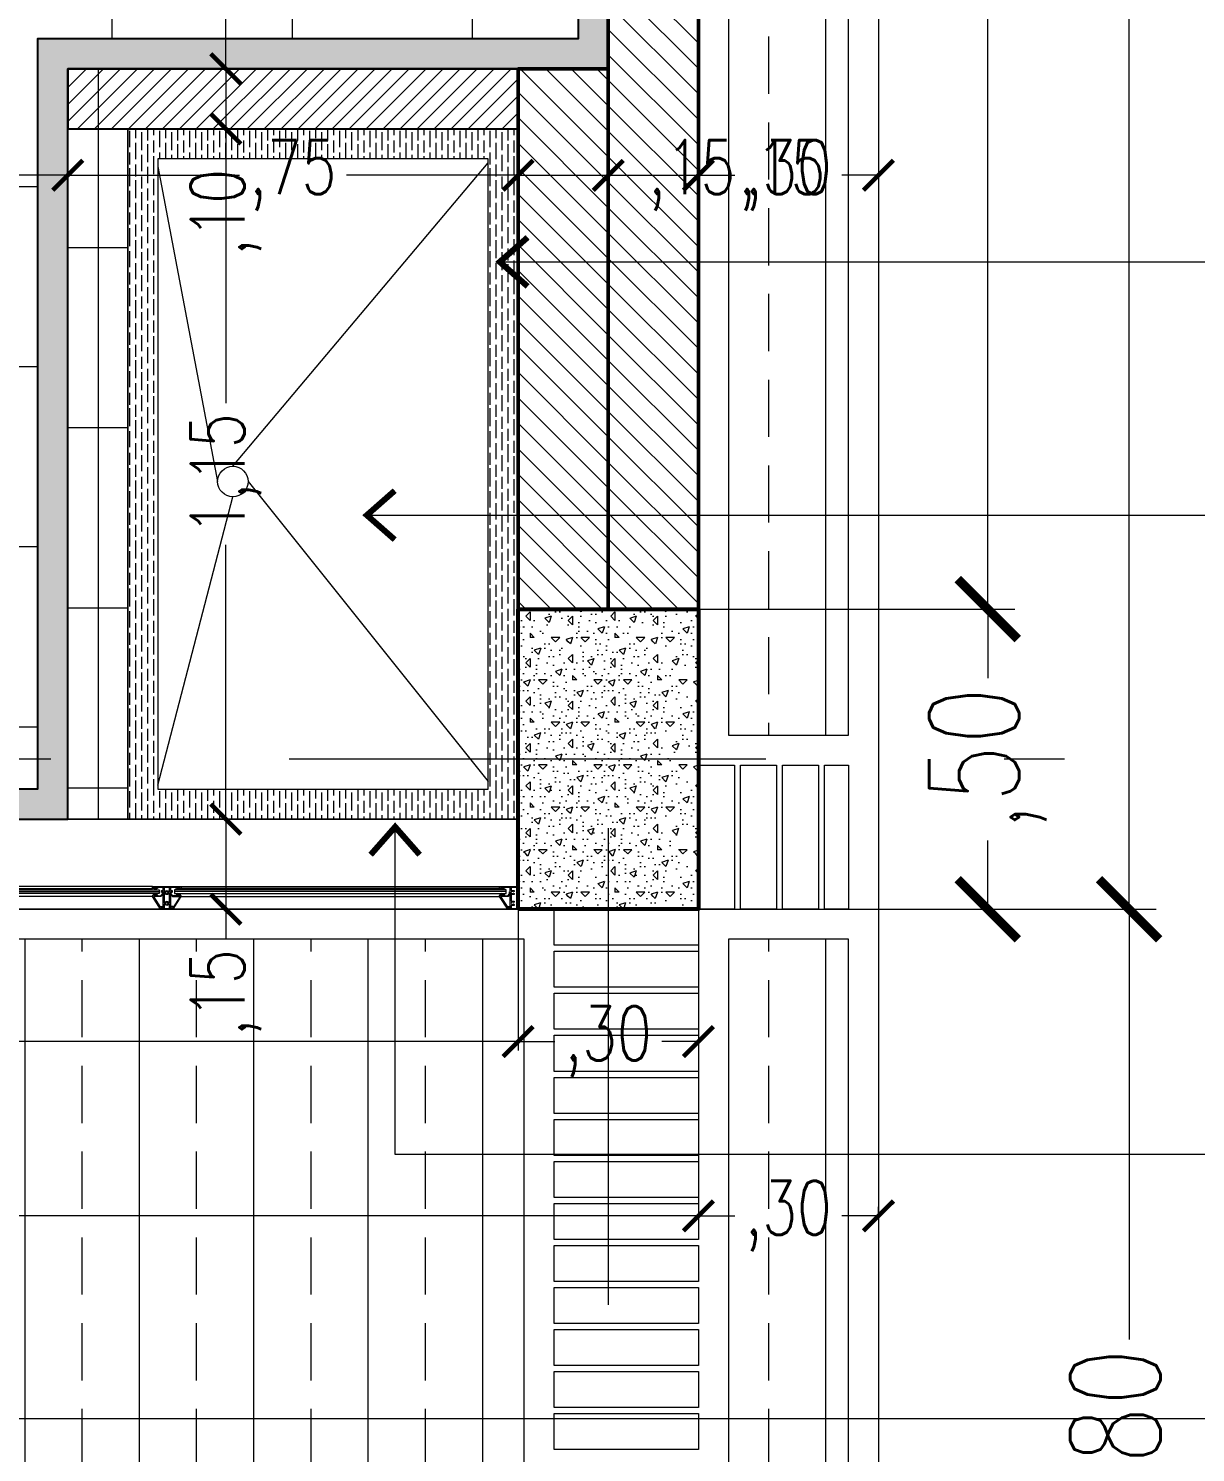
# Model space of a CAD drawing. Header units: millimetres. Extents: x 216 to 447, y 57 to 97.
# Drawn here: x 237.608 to 239.551, y 84.792 to 87.164 of the extents above; entities that cross this region are included whole.
import ezdxf

# ---------------------------------------------------------------- set-up
doc = ezdxf.new("R2010")
doc.units = ezdxf.units.MM
doc.header["$LTSCALE"] = 0.5
doc.header["$PDMODE"] = 35
doc.linetypes.add('DASHDOT2', pattern=[12.7, 6.35, -3.175, 0, -3.175])
for name, color, linetype, lineweight in [('A-COLS-ACHU', 47, 'Continuous', 0), ('A-COTAS', 7, 'Continuous', 9), ('A-ECON-COLS', 2, 'Continuous', 53), ('A-EJES', 7, 'DASHDOT2', 9), ('A-MURO', 5, 'Continuous', 50), ('A-MURO-ACHU', 250, 'Continuous', 0), ('A-MURO-ANTE', 150, 'Continuous', 25), ('A-PISO', 7, 'Continuous', 15), ('A-PISO -ACHU', 55, 'Continuous', 0), ('A-PISO -GRAN', 43, 'Continuous', 13), ('A-PLAN-ACHU1', 105, 'Continuous', 9), ('A-PLAN-ACHU2', 146, 'Continuous', 0), ('A-PLAN-ACHU3', 250, 'Continuous', 0), ('A-TEXT-FLEC', 4, 'Continuous', 9), ('A-VENT', 1, 'Continuous', 15)]:
    doc.layers.add(name, color=color, linetype=linetype, lineweight=lineweight)
doc.layers.add('BORRADOR', color=3, linetype='Continuous', plot=False)
doc.styles.add('Cotas', font='romans.shx', dxfattribs={"width": 0.75})
doc.dimstyles.new("1-25'", dxfattribs={"dimtxt": 0.075, "dimasz": 0.05, "dimexe": 0.015, "dimexo": 0, "dimgap": 0.02, "dimtad": 0, "dimzin": 4, "dimtxsty": 'Cotas', "dimblk": 'ARCHTICK', "dimcen": 0.09, "dimclrd": 142, "dimclre": 2, "dimclrt": 2, "dimadec": 0, "dimazin": 0, "dimtfac": 1, "dimtmove": 0, "dimatfit": 3, "dimfxl": 0.1, "dimlwd": 13, "dimlwe": 9, "dimarcsym": 2})
doc.dimstyles.new("1-50'---", dxfattribs={"dimtxt": 0.15, "dimasz": 0.1, "dimexe": 0.045, "dimexo": 0, "dimgap": 0.02, "dimtad": 0, "dimzin": 4, "dimtxsty": 'Cotas', "dimblk": 'ARCHTICK', "dimcen": 0.09, "dimclrd": 40, "dimclre": 74, "dimclrt": 256, "dimadec": 0, "dimazin": 0, "dimtfac": 1, "dimtmove": 0, "dimatfit": 3, "dimfxl": 30, "dimfxlon": 1, "dimlwd": 13, "dimlwe": 9, "dimarcsym": 2})
pattern_1 = [(135, (-2414.348867, -998.31859), (-0.02121320344, -0.02121320344), [])]
pattern_2 = [(90, (-2414.34887, -998.31859), (-0.1905, 4e-17), []), (90, (-2414.25362, -998.22334), (-0.1905, 4e-17), [0.09525, -0.047625])]

# ---------------------------------------------------------------- blocks, each defined once
blk = doc.blocks.new('ALN-177', base_point=(0.5588, 0.5404))
at = {"layer": 'A-PLAN-ACHU1'}
for p, q in [((0.5343, 0.5506), (0.5324, 0.5529)), ((0.5344, 0.5519), (0.5324, 0.5529)), ((0.5343, 0.5506), (0.5324, 0.5484)), ((0.5343, 0.5494), (0.5324, 0.5484)), ((0.5361, 0.5485), (0.5343, 0.5494)), ((0.5361, 0.5528), (0.5344, 0.5519)), ((0.5361, 0.5485), (0.5361, 0.5528))]:
    blk.add_line(p, q, dxfattribs=at)
at = {"layer": 'A-VENT'}
blk.add_lwpolyline([(0.5558, 0.5404), (0.5588, 0.5404), (0.5588, 0.5419), (0.5377, 0.5555), (0.5362, 0.5555), (0.5343, 0.554), (0.5343, 0.5521), (0.5362, 0.5536), (0.5362, 0.5478), (0.5343, 0.5493), (0.5343, 0.5481), (0.5362, 0.5466), (0.5362, 0.5418), (0.5332, 0.5388), (0.5295, 0.5388), (0.5295, 0.5386), (0.5305, 0.5376), (0.5342, 0.5376), (0.5377, 0.5412), (0.5377, 0.5537), (0.5561, 0.5419), (0.5541, 0.5419), (0.5541, 0.5389, 1), (0.5566, 0.5389)], format="xyb", close=True, dxfattribs=at)
blk = doc.blocks.new('ALN-292')
at = {"layer": 'A-VENT'}
blk.add_lwpolyline([(0, 0.024), (0, 0), (0.0035, 0), (0.0035, 0.0025), (0.0015, 0.0015), (0.0015, 0.0079), (0.0035, 0.0069), (0.0035, 0.008), (0.0015, 0.009), (0.0015, 0.0179), (0.007, 0.0179), (0.007, 0.015), (0.01, 0.015), (0.0092, 0.0165), (0.0085, 0.0165), (0.0085, 0.0179), (0.0365, 0.0179), (0.0365, 0.0165), (0.0358, 0.0165), (0.035, 0.015), (0.038, 0.015), (0.038, 0.024), (0.038, 0.033), (0.035, 0.033), (0.0358, 0.0315), (0.0365, 0.0315), (0.0365, 0.0301), (0.0085, 0.0301), (0.0085, 0.0315), (0.0092, 0.0315), (0.01, 0.033), (0.007, 0.033), (0.007, 0.0301), (0.0015, 0.0301), (0.0015, 0.039), (0.0035, 0.04), (0.0035, 0.0411), (0.0015, 0.0401), (0.0015, 0.0465), (0.0035, 0.0455), (0.0035, 0.048), (0, 0.048)], close=True, dxfattribs=at)
for points in [[(0.0092, 0.0274, 0.352285), (0.0065, 0.024, 0.352285), (0.0092, 0.0206), (0.0092, 0.0194), (0.0015, 0.0194), (0.0015, 0.024), (0.0015, 0.0286), (0.0092, 0.0286)], [(0.008, 0.024, 1), (0.012, 0.024, 1)], [(0.0272, 0.0274, 0.352285), (0.0245, 0.024, 0.352285), (0.0272, 0.0206), (0.0272, 0.0194), (0.0107, 0.0194), (0.0107, 0.0206, 0.352285), (0.0135, 0.024, 0.352285), (0.0107, 0.0274), (0.0107, 0.0286), (0.0272, 0.0286)], [(0.026, 0.024, 1), (0.03, 0.024, 1)], [(0.0288, 0.0206, 0.352285), (0.0315, 0.024, 0.352285), (0.0288, 0.0274), (0.0288, 0.0286), (0.0365, 0.0286), (0.0365, 0.024), (0.0365, 0.0194), (0.0288, 0.0194)]]:
    blk.add_lwpolyline(points, format="xyb", close=True, dxfattribs=at)
blk = doc.blocks.new('V-5_PL_BLQ4')
at = {"layer": 'A-PLAN-ACHU1'}
for points in [[(1.1627, 0.1175), (1.7023, 0.1175), (1.7023, 0.1235), (1.1627, 0.1235)], [(2.2803, 0.1175), (1.7277, 0.1175), (1.7277, 0.1235), (2.2803, 0.1235)]]:
    blk.add_lwpolyline(points, close=True, dxfattribs=at)
for points in [[(1.698, 0.1141), (1.6937, 0.1141), (1.6946, 0.1159), (1.6937, 0.1178), (1.6959, 0.1159), (1.6981, 0.1178), (1.6971, 0.1158), (1.698, 0.1141)], [(1.7321, 0.1141), (1.7364, 0.1141), (1.7354, 0.1159), (1.7364, 0.1178), (1.7342, 0.1159), (1.732, 0.1178), (1.733, 0.1158), (1.7321, 0.1141)], [(1.7322, 0.1141), (1.7365, 0.1141), (1.7355, 0.1159), (1.7365, 0.1178), (1.7343, 0.1159), (1.7321, 0.1178), (1.7331, 0.1158), (1.7322, 0.1141)], [(2.2718, 0.1141), (2.2761, 0.1141), (2.2751, 0.1159), (2.2761, 0.1178), (2.2739, 0.1159), (2.2717, 0.1178), (2.2727, 0.1158), (2.2718, 0.1141)]]:
    blk.add_lwpolyline(points, dxfattribs=at)
at = {"layer": 'A-PLAN-ACHU2'}
for points in [[(1.1627, 0.1205), (1.7023, 0.1205)], [(1.691, 0.1289), (1.174, 0.1289)], [(2.2803, 0.1205), (1.7277, 0.1205)], [(1.739, 0.1289), (2.269, 0.1289)], [(1.691, 0.112), (1.1634, 0.112)], [(1.174, 0.1155), (1.691, 0.1155)], [(2.269, 0.1155), (1.739, 0.1155)], [(1.739, 0.112), (2.2796, 0.112)]]:
    blk.add_lwpolyline(points, dxfattribs=at)
at = {"layer": 'A-VENT'}
blk.add_lwpolyline([(2.3, 0.15), (2.3, 0), (0, 0), (0, 0.15)], close=True, dxfattribs=at)
blk.add_lwpolyline([(2.2921, 0.121, -3.732051), (2.2921, 0.123), (2.2934, 0.1238), (2.2934, 0.1255), (2.2884, 0.1255), (2.2884, 0.1365), (2.2934, 0.1365), (2.2934, 0.1382), (2.2921, 0.139, -3.732051), (2.2921, 0.141), (2.2934, 0.1418), (2.2934, 0.1435), (2.2884, 0.1435), (2.2884, 0.1485), (2.2984, 0.1485), (2.2984, 0.1464), (2.3, 0.148), (2.3, 0.15), (2.284, 0.15), (2.284, 0.147), (2.2855, 0.1478), (2.2855, 0.1485), (2.2869, 0.1485), (2.2869, 0.1135), (2.278, 0.1135), (2.277, 0.1155), (2.2759, 0.1155), (2.2769, 0.1135), (2.2705, 0.1135), (2.2715, 0.1155), (2.269, 0.1155), (2.269, 0.112), (2.3, 0.112), (2.3, 0.114), (2.2984, 0.1156), (2.2984, 0.1135), (2.2884, 0.1135), (2.2884, 0.1185), (2.2934, 0.1185), (2.2934, 0.1202)], format="xyb", close=True, dxfattribs=at)
at = {"layer": 'A-VENT', "rotation": 90}
for name, p in [('ALN-177', (1.7061, 0.15)), ('ALN-292', (1.739, 0.112)), ('ALN-177', (2.2841, 0.15))]:
    blk.add_blockref(name, p, dxfattribs=at)
at = {"layer": 'A-VENT', "xscale": -1, "rotation": 270}
blk.add_blockref('ALN-177', (1.7239, 0.15), dxfattribs=at)
blk = doc.blocks.new('_ArchTick')
at = {"color": 0, "linetype": 'ByBlock', "const_width": 0.15}
blk.add_lwpolyline([(-0.5, -0.5), (0.5, 0.5)], dxfattribs=at)
blk = doc.blocks.new('*D249')
at = {"layer": 'A-COTAS', "color": 2, "linetype": 'DASHDOT2', "lineweight": 9, "transparency": 16777216}
for p, q in [((236.1228, 85.6969), (236.1228, 85.4615)), ((238.4228, 85.6969), (238.4228, 85.4615))]:
    blk.add_line(p, q, dxfattribs=at)
at = {"layer": 'A-COTAS', "color": 142, "linetype": 'Continuous', "lineweight": 13, "transparency": 16777216}
for p, q in [((236.1228, 85.4765), (237.1499, 85.4765)), ((238.4228, 85.4765), (237.3956, 85.4765))]:
    blk.add_line(p, q, dxfattribs=at)
at = {"layer": 'DEFPOINTS', "color": 0, "transparency": 16777216}
for p in [(236.1228, 85.6969), (238.4228, 85.6969), (238.4228, 85.4765)]:
    blk.add_point(p, dxfattribs=at)
at = {"layer": 'A-COTAS', "color": 142, "lineweight": 13, "transparency": 16777216, "xscale": 0.05, "yscale": 0.05, "zscale": 0.05, "rotation": 180}
blk.add_blockref('_ArchTick', (236.1228, 85.4765), dxfattribs=at)
at = {"layer": 'A-COTAS', "color": 142, "lineweight": 13, "transparency": 16777216, "xscale": 0.05, "yscale": 0.05, "zscale": 0.05}
blk.add_blockref('_ArchTick', (238.4228, 85.4765), dxfattribs=at)
at = {"layer": 'A-COTAS', "color": 2, "transparency": 16777216, "insert": (237.2728, 85.4765), "char_height": 0.09, "attachment_point": 5, "style": 'Cotas'}
blk.add_mtext('2,30', dxfattribs=at)
blk = doc.blocks.new('*D250')
at = {"layer": 'A-COTAS', "color": 2, "linetype": 'DASHDOT2', "lineweight": 9, "transparency": 16777216}
for p, q in [((238.4228, 85.6969), (238.4228, 85.4615)), ((238.7228, 85.6969), (238.7228, 85.4615))]:
    blk.add_line(p, q, dxfattribs=at)
at = {"layer": 'A-COTAS', "color": 142, "linetype": 'Continuous', "lineweight": 13, "transparency": 16777216}
for p, q in [((238.4228, 85.4765), (238.4836, 85.4765)), ((238.7228, 85.4765), (238.6619, 85.4765))]:
    blk.add_line(p, q, dxfattribs=at)
at = {"layer": 'DEFPOINTS', "color": 0, "transparency": 16777216}
for p in [(238.4228, 85.6969), (238.7228, 85.6969), (238.7228, 85.4765)]:
    blk.add_point(p, dxfattribs=at)
at = {"layer": 'A-COTAS', "color": 142, "lineweight": 13, "transparency": 16777216, "xscale": 0.05, "yscale": 0.05, "zscale": 0.05, "rotation": 180}
blk.add_blockref('_ArchTick', (238.4228, 85.4765), dxfattribs=at)
at = {"layer": 'A-COTAS', "color": 142, "lineweight": 13, "transparency": 16777216, "xscale": 0.05, "yscale": 0.05, "zscale": 0.05}
blk.add_blockref('_ArchTick', (238.7228, 85.4765), dxfattribs=at)
at = {"layer": 'A-COTAS', "color": 2, "transparency": 16777216, "insert": (238.5728, 85.4765), "char_height": 0.09, "attachment_point": 5, "style": 'Cotas'}
blk.add_mtext(',30', dxfattribs=at)
blk = doc.blocks.new('*U251')
at = {"layer": 'A-TEXT-FLEC'}
blk.add_lwpolyline([(0, 0), (0, 0), (7.284, 0)], dxfattribs=at)
blk = doc.blocks.new('*U238')
at = {"layer": 'A-TEXT-FLEC', "const_width": 0.01}
blk.add_lwpolyline([(4.947, 0.4991), (4.9062, 0.5455), (4.8654, 0.4991)], dxfattribs=at)
at = {"layer": 'A-TEXT-FLEC'}
for points in [[(4.9062, 0), (4.9062, 0.5455)], [(0, 0), (0, 0), (4.9062, 0)]]:
    blk.add_lwpolyline(points, dxfattribs=at)
blk = doc.blocks.new('*U252')
at = {"layer": 'A-TEXT-FLEC'}
blk.add_lwpolyline([(4.9533, 0), (0, 0), (0, 0.137)], dxfattribs=at)
at = {"layer": 'A-TEXT-FLEC', "const_width": 0.01}
blk.add_lwpolyline([(4.9069, -0.0408), (4.9533, 0), (4.9069, 0.0408)], dxfattribs=at)
blk = doc.blocks.new('*U255')
at = {"layer": 'A-TEXT-FLEC'}
blk.add_lwpolyline([(4.7321, 0), (0, 0), (0, 0.137)], dxfattribs=at)
at = {"layer": 'A-TEXT-FLEC', "const_width": 0.01}
blk.add_lwpolyline([(4.6857, -0.0408), (4.7321, 0), (4.6857, 0.0408)], dxfattribs=at)
blk = doc.blocks.new('*D288')
at = {"layer": 'A-COTAS', "color": 2, "linetype": 'DASHDOT2', "lineweight": 9, "transparency": 16777216}
for p, q in [((237.6728, 86.9969), (237.6728, 86.9046)), ((236.6728, 86.9196), (236.6728, 86.9346))]:
    blk.add_line(p, q, dxfattribs=at)
at = {"layer": 'A-COTAS', "color": 142, "linetype": 'Continuous', "lineweight": 13, "transparency": 16777216}
for p, q in [((236.6728, 86.9196), (237.0547, 86.9196)), ((237.6728, 86.9196), (237.2908, 86.9196))]:
    blk.add_line(p, q, dxfattribs=at)
at = {"layer": 'DEFPOINTS', "color": 0, "transparency": 16777216}
for p in [(237.6728, 86.9969), (236.6728, 86.9196), (237.6728, 86.9196)]:
    blk.add_point(p, dxfattribs=at)
at = {"layer": 'A-COTAS', "color": 142, "lineweight": 13, "transparency": 16777216, "xscale": 0.05, "yscale": 0.05, "zscale": 0.05, "rotation": 180}
blk.add_blockref('_ArchTick', (236.6728, 86.9196), dxfattribs=at)
at = {"layer": 'A-COTAS', "color": 142, "lineweight": 13, "transparency": 16777216, "xscale": 0.05, "yscale": 0.05, "zscale": 0.05}
blk.add_blockref('_ArchTick', (237.6728, 86.9196), dxfattribs=at)
at = {"layer": 'A-COTAS', "color": 2, "transparency": 16777216, "insert": (237.1728, 86.9196), "char_height": 0.09, "attachment_point": 5, "style": 'Cotas'}
blk.add_mtext('1,00', dxfattribs=at)
blk = doc.blocks.new('*D289')
at = {"layer": 'A-COTAS', "color": 2, "linetype": 'DASHDOT2', "lineweight": 9, "transparency": 16777216}
for p, q in [((237.6728, 86.9969), (237.6728, 86.9046)), ((238.4228, 86.9196), (238.4228, 86.9346))]:
    blk.add_line(p, q, dxfattribs=at)
at = {"layer": 'A-COTAS', "color": 142, "linetype": 'Continuous', "lineweight": 13, "transparency": 16777216}
for p, q in [((237.6728, 86.9196), (237.9586, 86.9196)), ((238.4228, 86.9196), (238.1369, 86.9196))]:
    blk.add_line(p, q, dxfattribs=at)
at = {"layer": 'DEFPOINTS', "color": 0, "transparency": 16777216}
for p in [(237.6728, 86.9969), (238.4228, 86.9196), (238.4228, 86.9196)]:
    blk.add_point(p, dxfattribs=at)
at = {"layer": 'A-COTAS', "color": 142, "lineweight": 13, "transparency": 16777216, "xscale": 0.05, "yscale": 0.05, "zscale": 0.05, "rotation": 180}
blk.add_blockref('_ArchTick', (237.6728, 86.9196), dxfattribs=at)
at = {"layer": 'A-COTAS', "color": 142, "lineweight": 13, "transparency": 16777216, "xscale": 0.05, "yscale": 0.05, "zscale": 0.05}
blk.add_blockref('_ArchTick', (238.4228, 86.9196), dxfattribs=at)
at = {"layer": 'A-COTAS', "color": 2, "transparency": 16777216, "insert": (238.0478, 86.9196), "char_height": 0.09, "attachment_point": 5, "style": 'Cotas'}
blk.add_mtext(',75', dxfattribs=at)
blk = doc.blocks.new('*D290')
at = {"layer": 'A-COTAS', "color": 2, "linetype": 'DASHDOT2', "lineweight": 9, "transparency": 16777216}
for p, q in [((238.4228, 86.9196), (238.4228, 86.9346)), ((238.5728, 86.9196), (238.5728, 86.9046))]:
    blk.add_line(p, q, dxfattribs=at)
at = {"layer": 'A-COTAS', "color": 142, "linetype": 'Continuous', "lineweight": 13, "transparency": 16777216}
for p, q in [((238.4228, 86.9196), (238.5728, 86.9196)), ((238.5728, 86.9196), (238.6228, 86.9196))]:
    blk.add_line(p, q, dxfattribs=at)
at = {"layer": 'DEFPOINTS', "color": 0, "transparency": 16777216}
for p in [(238.4228, 86.9196), (238.5728, 86.9196), (238.5728, 86.9196)]:
    blk.add_point(p, dxfattribs=at)
at = {"layer": 'A-COTAS', "color": 142, "lineweight": 13, "transparency": 16777216, "xscale": 0.05, "yscale": 0.05, "zscale": 0.05, "rotation": 180}
blk.add_blockref('_ArchTick', (238.4228, 86.9196), dxfattribs=at)
at = {"layer": 'A-COTAS', "color": 142, "lineweight": 13, "transparency": 16777216, "xscale": 0.05, "yscale": 0.05, "zscale": 0.05}
blk.add_blockref('_ArchTick', (238.5728, 86.9196), dxfattribs=at)
at = {"layer": 'A-COTAS', "color": 2, "transparency": 16777216, "insert": (238.7119, 86.9196), "char_height": 0.09, "attachment_point": 5, "style": 'Cotas'}
blk.add_mtext(',15', dxfattribs=at)
blk = doc.blocks.new('*D291')
at = {"layer": 'A-COTAS', "color": 2, "linetype": 'DASHDOT2', "lineweight": 9, "transparency": 16777216}
for p, q in [((238.5728, 86.9196), (238.5728, 86.9046)), ((238.7228, 86.9196), (238.7228, 86.9346))]:
    blk.add_line(p, q, dxfattribs=at)
at = {"layer": 'A-COTAS', "color": 142, "linetype": 'Continuous', "lineweight": 13, "transparency": 16777216}
for p, q in [((238.5728, 86.9196), (238.7228, 86.9196)), ((238.7228, 86.9196), (238.7728, 86.9196))]:
    blk.add_line(p, q, dxfattribs=at)
at = {"layer": 'DEFPOINTS', "color": 0, "transparency": 16777216}
for p in [(238.5728, 86.9196), (238.7228, 86.9196), (238.7228, 86.9196)]:
    blk.add_point(p, dxfattribs=at)
at = {"layer": 'A-COTAS', "color": 142, "lineweight": 13, "transparency": 16777216, "xscale": 0.05, "yscale": 0.05, "zscale": 0.05, "rotation": 180}
blk.add_blockref('_ArchTick', (238.5728, 86.9196), dxfattribs=at)
at = {"layer": 'A-COTAS', "color": 142, "lineweight": 13, "transparency": 16777216, "xscale": 0.05, "yscale": 0.05, "zscale": 0.05}
blk.add_blockref('_ArchTick', (238.7228, 86.9196), dxfattribs=at)
at = {"layer": 'A-COTAS', "color": 2, "transparency": 16777216, "insert": (238.8619, 86.9196), "char_height": 0.09, "attachment_point": 5, "style": 'Cotas'}
blk.add_mtext(',15', dxfattribs=at)
blk = doc.blocks.new('*D292')
at = {"layer": 'A-COTAS', "color": 2, "linetype": 'DASHDOT2', "lineweight": 9, "transparency": 16777216}
for p, q in [((239.0228, 86.9779), (239.0228, 86.9046)), ((238.7228, 86.9196), (238.7228, 86.9346))]:
    blk.add_line(p, q, dxfattribs=at)
at = {"layer": 'A-COTAS', "color": 142, "linetype": 'Continuous', "lineweight": 13, "transparency": 16777216}
for p, q in [((238.7228, 86.9196), (238.7836, 86.9196)), ((239.0228, 86.9196), (238.9619, 86.9196))]:
    blk.add_line(p, q, dxfattribs=at)
at = {"layer": 'DEFPOINTS', "color": 0, "transparency": 16777216}
for p in [(239.0228, 86.9779), (238.7228, 86.9196), (239.0228, 86.9196)]:
    blk.add_point(p, dxfattribs=at)
at = {"layer": 'A-COTAS', "color": 142, "lineweight": 13, "transparency": 16777216, "xscale": 0.05, "yscale": 0.05, "zscale": 0.05, "rotation": 180}
blk.add_blockref('_ArchTick', (238.7228, 86.9196), dxfattribs=at)
at = {"layer": 'A-COTAS', "color": 142, "lineweight": 13, "transparency": 16777216, "xscale": 0.05, "yscale": 0.05, "zscale": 0.05}
blk.add_blockref('_ArchTick', (239.0228, 86.9196), dxfattribs=at)
at = {"layer": 'A-COTAS', "color": 2, "transparency": 16777216, "insert": (238.8728, 86.9196), "char_height": 0.09, "attachment_point": 5, "style": 'Cotas'}
blk.add_mtext(',30', dxfattribs=at)
blk = doc.blocks.new('*D301')
at = {"layer": 'A-COTAS', "color": 2, "linetype": 'DASHDOT2', "lineweight": 9, "transparency": 16777216}
for p, q in [((220.4228, 85.6969), (220.4228, 85.171)), ((238.7228, 85.6969), (238.7228, 85.171))]:
    blk.add_line(p, q, dxfattribs=at)
at = {"layer": 'A-COTAS', "color": 142, "linetype": 'Continuous', "lineweight": 13, "transparency": 16777216}
for p, q in [((220.4228, 85.186), (229.4226, 85.186)), ((238.7228, 85.186), (229.7229, 85.186))]:
    blk.add_line(p, q, dxfattribs=at)
at = {"layer": 'DEFPOINTS', "color": 0, "transparency": 16777216}
for p in [(220.4228, 85.6969), (238.7228, 85.6969), (238.7228, 85.186)]:
    blk.add_point(p, dxfattribs=at)
at = {"layer": 'A-COTAS', "color": 142, "lineweight": 13, "transparency": 16777216, "xscale": 0.05, "yscale": 0.05, "zscale": 0.05, "rotation": 180}
blk.add_blockref('_ArchTick', (220.4228, 85.186), dxfattribs=at)
at = {"layer": 'A-COTAS', "color": 142, "lineweight": 13, "transparency": 16777216, "xscale": 0.05, "yscale": 0.05, "zscale": 0.05}
blk.add_blockref('_ArchTick', (238.7228, 85.186), dxfattribs=at)
at = {"layer": 'A-COTAS', "color": 2, "transparency": 16777216, "insert": (229.5728, 85.186), "char_height": 0.09, "attachment_point": 5, "style": 'Cotas'}
blk.add_mtext('18,30', dxfattribs=at)
blk = doc.blocks.new('*D302')
at = {"layer": 'A-COTAS', "color": 2, "linetype": 'DASHDOT2', "lineweight": 9, "transparency": 16777216}
for p, q in [((238.7228, 85.6969), (238.7228, 85.171)), ((239.0228, 85.186), (239.0228, 85.201))]:
    blk.add_line(p, q, dxfattribs=at)
at = {"layer": 'A-COTAS', "color": 142, "linetype": 'Continuous', "lineweight": 13, "transparency": 16777216}
for p, q in [((238.7228, 85.186), (238.7836, 85.186)), ((239.0228, 85.186), (238.9619, 85.186))]:
    blk.add_line(p, q, dxfattribs=at)
at = {"layer": 'DEFPOINTS', "color": 0, "transparency": 16777216}
for p in [(238.7228, 85.6969), (239.0228, 85.186), (239.0228, 85.186)]:
    blk.add_point(p, dxfattribs=at)
at = {"layer": 'A-COTAS', "color": 142, "lineweight": 13, "transparency": 16777216, "xscale": 0.05, "yscale": 0.05, "zscale": 0.05, "rotation": 180}
blk.add_blockref('_ArchTick', (238.7228, 85.186), dxfattribs=at)
at = {"layer": 'A-COTAS', "color": 142, "lineweight": 13, "transparency": 16777216, "xscale": 0.05, "yscale": 0.05, "zscale": 0.05}
blk.add_blockref('_ArchTick', (239.0228, 85.186), dxfattribs=at)
at = {"layer": 'A-COTAS', "color": 2, "transparency": 16777216, "insert": (238.8728, 85.186), "char_height": 0.09, "attachment_point": 5, "style": 'Cotas'}
blk.add_mtext(',30', dxfattribs=at)
blk = doc.blocks.new('*D383')
at = {"layer": 'A-COTAS', "color": 2, "linetype": 'DASHDOT2', "lineweight": 9, "transparency": 16777216}
for p, q in [((237.2728, 85.6969), (237.0488, 85.6969)), ((238.1998, 83.8969), (237.0488, 83.8969))]:
    blk.add_line(p, q, dxfattribs=at)
at = {"layer": 'A-COTAS', "color": 142, "linetype": 'Continuous', "lineweight": 13, "transparency": 16777216}
for p, q in [((237.0638, 85.6969), (237.0638, 84.915)), ((237.0638, 83.8969), (237.0638, 84.6789))]:
    blk.add_line(p, q, dxfattribs=at)
at = {"layer": 'DEFPOINTS', "color": 0, "transparency": 16777216}
for p in [(237.2728, 85.6969), (237.0638, 83.8969), (238.1998, 83.8969)]:
    blk.add_point(p, dxfattribs=at)
at = {"layer": 'A-COTAS', "color": 142, "lineweight": 13, "transparency": 16777216, "xscale": 0.05, "yscale": 0.05, "zscale": 0.05}
for p, rotation in [((237.0638, 85.6969), 90), ((237.0638, 83.8969), 270)]:
    blk.add_blockref('_ArchTick', p, dxfattribs=dict(at, rotation=rotation))
at = {"layer": 'A-COTAS', "color": 2, "transparency": 16777216, "insert": (237.0638, 84.7969), "char_height": 0.09, "attachment_point": 5, "rotation": 90, "style": 'Cotas'}
blk.add_mtext('1,80', dxfattribs=at)
blk = doc.blocks.new('*D389')
at = {"layer": 'A-COTAS', "color": 2, "linetype": 'DASHDOT2', "lineweight": 9, "transparency": 16777216}
for p, q in [((237.936, 87.7969), (237.921, 87.7969)), ((237.936, 87.0969), (237.921, 87.0969))]:
    blk.add_line(p, q, dxfattribs=at)
at = {"layer": 'A-COTAS', "color": 142, "linetype": 'Continuous', "lineweight": 13, "transparency": 16777216}
for p, q in [((237.936, 87.7969), (237.936, 87.536)), ((237.936, 87.0969), (237.936, 87.3578))]:
    blk.add_line(p, q, dxfattribs=at)
at = {"layer": 'DEFPOINTS', "color": 0, "transparency": 16777216}
for p in [(237.936, 87.7969), (237.936, 87.0969), (237.936, 87.0969)]:
    blk.add_point(p, dxfattribs=at)
at = {"layer": 'A-COTAS', "color": 142, "lineweight": 13, "transparency": 16777216, "xscale": 0.05, "yscale": 0.05, "zscale": 0.05}
for p, rotation in [((237.936, 87.7969), 90), ((237.936, 87.0969), 270)]:
    blk.add_blockref('_ArchTick', p, dxfattribs=dict(at, rotation=rotation))
at = {"layer": 'A-COTAS', "color": 2, "transparency": 16777216, "insert": (237.936, 87.4469), "char_height": 0.09, "attachment_point": 5, "rotation": 90, "style": 'Cotas'}
blk.add_mtext(',70', dxfattribs=at)
blk = doc.blocks.new('*D390')
at = {"layer": 'A-COTAS', "color": 2, "linetype": 'DASHDOT2', "lineweight": 9, "transparency": 16777216}
for p, q in [((237.936, 87.0969), (237.921, 87.0969)), ((237.936, 86.9969), (237.921, 86.9969))]:
    blk.add_line(p, q, dxfattribs=at)
at = {"layer": 'A-COTAS', "color": 142, "linetype": 'Continuous', "lineweight": 13, "transparency": 16777216}
for p, q in [((237.936, 87.0969), (237.936, 86.9969)), ((237.936, 86.9969), (237.936, 86.9469))]:
    blk.add_line(p, q, dxfattribs=at)
at = {"layer": 'DEFPOINTS', "color": 0, "transparency": 16777216}
for p in [(237.936, 87.0969), (237.936, 86.9969), (237.936, 86.9969)]:
    blk.add_point(p, dxfattribs=at)
at = {"layer": 'A-COTAS', "color": 142, "lineweight": 13, "transparency": 16777216, "xscale": 0.05, "yscale": 0.05, "zscale": 0.05}
for p, rotation in [((237.936, 87.0969), 90), ((237.936, 86.9969), 270)]:
    blk.add_blockref('_ArchTick', p, dxfattribs=dict(at, rotation=rotation))
at = {"layer": 'A-COTAS', "color": 2, "transparency": 16777216, "insert": (237.936, 86.8578), "char_height": 0.09, "attachment_point": 5, "rotation": 90, "style": 'Cotas'}
blk.add_mtext(',10', dxfattribs=at)
blk = doc.blocks.new('*D391')
at = {"layer": 'A-COTAS', "color": 2, "linetype": 'DASHDOT2', "lineweight": 9, "transparency": 16777216}
for p, q in [((237.936, 86.9969), (237.921, 86.9969)), ((237.936, 85.8469), (237.921, 85.8469))]:
    blk.add_line(p, q, dxfattribs=at)
at = {"layer": 'A-COTAS', "color": 142, "linetype": 'Continuous', "lineweight": 13, "transparency": 16777216}
for p, q in [((237.936, 86.9969), (237.936, 86.54)), ((237.936, 85.8469), (237.936, 86.3039))]:
    blk.add_line(p, q, dxfattribs=at)
at = {"layer": 'DEFPOINTS', "color": 0, "transparency": 16777216}
for p in [(237.936, 86.9969), (237.936, 85.8469), (237.936, 85.8469)]:
    blk.add_point(p, dxfattribs=at)
at = {"layer": 'A-COTAS', "color": 142, "lineweight": 13, "transparency": 16777216, "xscale": 0.05, "yscale": 0.05, "zscale": 0.05}
for p, rotation in [((237.936, 86.9969), 90), ((237.936, 85.8469), 270)]:
    blk.add_blockref('_ArchTick', p, dxfattribs=dict(at, rotation=rotation))
at = {"layer": 'A-COTAS', "color": 2, "transparency": 16777216, "insert": (237.936, 86.4219), "char_height": 0.09, "attachment_point": 5, "rotation": 90, "style": 'Cotas'}
blk.add_mtext('1,15', dxfattribs=at)
blk = doc.blocks.new('*D392')
at = {"layer": 'A-COTAS', "color": 2, "linetype": 'DASHDOT2', "lineweight": 9, "transparency": 16777216}
for p, q in [((237.936, 85.8469), (237.921, 85.8469)), ((237.936, 85.6969), (237.951, 85.6969))]:
    blk.add_line(p, q, dxfattribs=at)
at = {"layer": 'A-COTAS', "color": 142, "linetype": 'Continuous', "lineweight": 13, "transparency": 16777216}
for p, q in [((237.936, 85.8469), (237.936, 85.6969)), ((237.936, 85.6969), (237.936, 85.6469))]:
    blk.add_line(p, q, dxfattribs=at)
at = {"layer": 'DEFPOINTS', "color": 0, "transparency": 16777216}
for p in [(237.936, 85.8469), (237.936, 85.6969), (237.936, 85.6969)]:
    blk.add_point(p, dxfattribs=at)
at = {"layer": 'A-COTAS', "color": 142, "lineweight": 13, "transparency": 16777216, "xscale": 0.05, "yscale": 0.05, "zscale": 0.05}
for p, rotation in [((237.936, 85.8469), 90), ((237.936, 85.6969), 270)]:
    blk.add_blockref('_ArchTick', p, dxfattribs=dict(at, rotation=rotation))
at = {"layer": 'A-COTAS', "color": 2, "transparency": 16777216, "insert": (237.936, 85.5578), "char_height": 0.09, "attachment_point": 5, "rotation": 90, "style": 'Cotas'}
blk.add_mtext(',15', dxfattribs=at)
blk = doc.blocks.new('*D393')
at = {"layer": 'A-COTAS', "color": 74, "linetype": 'DASHDOT2', "lineweight": 9, "transparency": 16777216}
for p, q in [((238.7228, 86.1969), (239.2497, 86.1969)), ((238.7228, 85.6969), (239.2497, 85.6969))]:
    blk.add_line(p, q, dxfattribs=at)
at = {"layer": 'A-COTAS', "color": 40, "linetype": 'Continuous', "lineweight": 13, "transparency": 16777216}
for p, q in [((239.2047, 86.1969), (239.2047, 86.0821)), ((239.2047, 85.6969), (239.2047, 85.8117))]:
    blk.add_line(p, q, dxfattribs=at)
at = {"layer": 'DEFPOINTS', "color": 0, "transparency": 16777216}
for p in [(238.7228, 86.1969), (239.2047, 86.1969), (238.7228, 85.6969)]:
    blk.add_point(p, dxfattribs=at)
at = {"layer": 'A-COTAS', "color": 40, "lineweight": 13, "transparency": 16777216, "xscale": 0.1, "yscale": 0.1, "zscale": 0.1}
for p, rotation in [((239.2047, 86.1969), 90), ((239.2047, 85.6969), 270)]:
    blk.add_blockref('_ArchTick', p, dxfattribs=dict(at, rotation=rotation))
at = {"layer": 'A-COTAS', "transparency": 16777216, "insert": (239.2047, 85.9469), "char_height": 0.15, "attachment_point": 5, "rotation": 90, "style": 'Cotas'}
blk.add_mtext(',50', dxfattribs=at)
blk = doc.blocks.new('*D394')
at = {"layer": 'A-COTAS', "color": 74, "linetype": 'DASHDOT2', "lineweight": 9, "transparency": 16777216}
for p, q in [((238.7228, 93.3969), (239.2497, 93.3969)), ((238.7228, 86.1969), (239.2497, 86.1969))]:
    blk.add_line(p, q, dxfattribs=at)
at = {"layer": 'A-COTAS', "color": 40, "linetype": 'Continuous', "lineweight": 13, "transparency": 16777216}
for p, q in [((239.2047, 93.3969), (239.2047, 89.9883)), ((239.2047, 86.1969), (239.2047, 89.6055))]:
    blk.add_line(p, q, dxfattribs=at)
at = {"layer": 'DEFPOINTS', "color": 0, "transparency": 16777216}
for p in [(238.7228, 93.3969), (239.2047, 93.3969), (238.7228, 86.1969)]:
    blk.add_point(p, dxfattribs=at)
at = {"layer": 'A-COTAS', "color": 40, "lineweight": 13, "transparency": 16777216, "xscale": 0.1, "yscale": 0.1, "zscale": 0.1}
for p, rotation in [((239.2047, 93.3969), 90), ((239.2047, 86.1969), 270)]:
    blk.add_blockref('_ArchTick', p, dxfattribs=dict(at, rotation=rotation))
at = {"layer": 'A-COTAS', "transparency": 16777216, "insert": (239.2047, 89.7969), "char_height": 0.15, "attachment_point": 5, "rotation": 90, "style": 'Cotas'}
blk.add_mtext('7,20', dxfattribs=at)
blk = doc.blocks.new('*D397')
at = {"layer": 'A-COTAS', "color": 74, "linetype": 'DASHDOT2', "lineweight": 9, "transparency": 16777216}
for p, q in [((238.7228, 94.1569), (239.485, 94.1569)), ((238.7228, 85.6969), (239.485, 85.6969))]:
    blk.add_line(p, q, dxfattribs=at)
at = {"layer": 'A-COTAS', "color": 40, "linetype": 'Continuous', "lineweight": 13, "transparency": 16777216}
for p, q in [((239.44, 94.1569), (239.44, 90.1183)), ((239.44, 85.6969), (239.44, 89.7355))]:
    blk.add_line(p, q, dxfattribs=at)
at = {"layer": 'DEFPOINTS', "color": 0, "transparency": 16777216}
for p in [(238.7228, 94.1569), (239.44, 94.1569), (238.7228, 85.6969)]:
    blk.add_point(p, dxfattribs=at)
at = {"layer": 'A-COTAS', "color": 40, "lineweight": 13, "transparency": 16777216, "xscale": 0.1, "yscale": 0.1, "zscale": 0.1}
for p, rotation in [((239.44, 94.1569), 90), ((239.44, 85.6969), 270)]:
    blk.add_blockref('_ArchTick', p, dxfattribs=dict(at, rotation=rotation))
at = {"layer": 'A-COTAS', "transparency": 16777216, "insert": (239.44, 89.9269), "char_height": 0.15, "attachment_point": 5, "rotation": 90, "style": 'Cotas'}
blk.add_mtext('8,46', dxfattribs=at)
blk = doc.blocks.new('*D399')
at = {"layer": 'A-COTAS', "color": 74, "linetype": 'DASHDOT2', "lineweight": 9, "transparency": 16777216}
for p, q in [((238.7228, 85.6969), (239.485, 85.6969)), ((239.0228, 83.8969), (239.485, 83.8969))]:
    blk.add_line(p, q, dxfattribs=at)
at = {"layer": 'A-COTAS', "color": 40, "linetype": 'Continuous', "lineweight": 13, "transparency": 16777216}
for p, q in [((239.44, 85.6969), (239.44, 84.9803)), ((239.44, 83.8969), (239.44, 84.6135))]:
    blk.add_line(p, q, dxfattribs=at)
at = {"layer": 'DEFPOINTS', "color": 0, "transparency": 16777216}
for p in [(238.7228, 85.6969), (239.0228, 83.8969), (239.44, 83.8969)]:
    blk.add_point(p, dxfattribs=at)
at = {"layer": 'A-COTAS', "color": 40, "lineweight": 13, "transparency": 16777216, "xscale": 0.1, "yscale": 0.1, "zscale": 0.1}
for p, rotation in [((239.44, 85.6969), 90), ((239.44, 83.8969), 270)]:
    blk.add_blockref('_ArchTick', p, dxfattribs=dict(at, rotation=rotation))
at = {"layer": 'A-COTAS', "transparency": 16777216, "insert": (239.44, 84.7969), "char_height": 0.15, "attachment_point": 5, "rotation": 90, "style": 'Cotas'}
blk.add_mtext('1,80', dxfattribs=at)

msp = doc.modelspace()

# ---------------------------------------------------------------- hatches: boundary and pattern name
at = {"layer": 'A-COLS-ACHU'}
h = msp.add_hatch(dxfattribs=at)
h.set_pattern_fill('CONCRETE', color=256, scale=0.1, angle=135, style=0, pattern_type=2)
h.set_pattern_definition([(180, (238.98699, 84.24047), (-0.070711, -0.070711), [0.014142, -0.028285, 0.007071, -0.042426, 0.014142, -0.0353554]), (270, (238.93749, 84.2829), (0.070711, -0.070711), [0.0141421, -0.021213, 0.007071, -0.035355, 0.0141421, -0.0494982]), (198.435, (239.0082, 84.240473), (-0.0707107, -0.0707107), [0.01118, -0.04472, 0.01118, -0.0447234]), (251.565, (239.0082, 84.240473), (-0.0707107, -0.0707107), [0.01118, -0.04472, 0.01118, -0.0447234]), (135, (239.00113, 84.2334), (-0.0707107, -0.0707107), [0.005, -0.04, 0.01, -0.04, 0.005]), (135, (238.99052, 84.2228), (-0.0707107, -0.0707107), [-0.015, 0.01, -0.04, 0, -0.035, 0]), (135, (238.98699, 84.21926), (-0.0707107, -0.0707107), [-0.04, 0, -0.03, 0.01, -0.02, 0]), (135, (238.97638, 84.20865), (-0.0707107, -0.0707107), [-0.02, 0, -0.025, 0.01, -0.045, 0]), (135, (238.96577, 84.19805), (-0.0707107, -0.0707107), [-0.02, 0.01, -0.04, 0.01, -0.02, 0]), (135, (238.9481, 84.18037), (-0.0707107, -0.0707107), [-0.015, 0.01, -0.02, 0, -0.055, 0]), (135, (238.94456, 84.17683), (-0.0707107, -0.0707107), [-0.02, 0, -0.06, 0.01, -0.01, 0]), (225, (238.99052, 84.22987), (0.0707107, -0.0707107), [-0.03, 0, -0.03, 0, -0.04, 0]), (225, (238.99759, 84.25108), (0.0707107, -0.0707107), [-0.015, 0.01, -0.04, 0, -0.035, 0]), (225, (238.99052, 84.25815), (0.0707107, -0.0707107), [-0.04, 0, -0.035, 0.01, -0.015, 0]), (225, (238.95163, 84.29704), (0.0707107, -0.0707107), [-0.02, 0.01, -0.05, 0.01, -0.01, 0]), (225, (238.99406, 84.24047), (0.0707107, -0.0707107), [-0.03, 0, -0.035, 0, -0.035, 0]), (225, (238.98699, 84.24754), (0.0707107, -0.0707107), [-0.025, 0, -0.055, 0, -0.02, 0]), (225, (238.97638, 84.25108), (0.0707107, -0.0707107), [-0.05, 0, -0.015, 0, -0.035, 0]), (225, (238.97992, 84.26169), (0.0707107, -0.0707107), [-0.045, 0, -0.02, 0, -0.025, 0]), (225, (238.96224, 84.25815), (0.0707107, -0.0707107), [-0.04, 0, -0.015, 0, -0.04, 0]), (225, (238.95517, 84.25815), (0.0707107, -0.0707107), [-0.045, 0, -0.02, 0, -0.035, 0]), (225, (238.96931, 84.27936), (0.0707107, -0.0707107), [-0.06, 0, -0.025, 0, -0.015, 0]), (225, (238.95517, 84.27229), (0.0707107, -0.0707107), [-0.02, 0, -0.04, 0, -0.04, 0]), (225, (238.95517, 84.27936), (0.0707107, -0.0707107), [-0.045, 0, -0.025, 0, -0.03, 0]), (225, (238.95517, 84.28643), (0.0707107, -0.0707107), [-0.04, 0, -0.03, 0, -0.03, 0]), (225, (238.94456, 84.28997), (0.0707107, -0.0707107), [-0.03, 0, -0.03, 0, -0.04, 0]), (225, (238.93395, 84.29351), (0.0707107, -0.0707107), [-0.04, 0, -0.02, 0, -0.04, 0]), (225, (238.92688, 84.29351), (0.0707107, -0.0707107), [-0.015, 0, -0.06, 0, -0.025, 0])])
h.paths.add_polyline_path([(238.4228, 85.6969), (238.4228, 86.1969), (238.7228, 86.1969), (238.7228, 85.6969)])
at = {"layer": 'A-MURO-ACHU'}
h = msp.add_hatch(dxfattribs=at)
h.set_pattern_fill('_USER', color=256, scale=0.03, angle=135, pattern_type=0)
h.set_pattern_definition(pattern_1)
h.paths.add_polyline_path([(238.7228, 93.3969), (238.7228, 86.1969), (238.5728, 86.1969), (238.5728, 93.3969)])
h = msp.add_hatch(dxfattribs=at)
h.set_pattern_fill('_USER', color=252, scale=0.02, angle=45, pattern_type=0)
h.set_pattern_definition([(45, (-2414.348867, -998.31859), (-0.01414213562, 0.01414213562), [])])
h.paths.add_polyline_path([(237.6728, 87.0969), (237.6728, 86.9969), (238.4228, 86.9969), (238.4228, 87.0969)])
h = msp.add_hatch(dxfattribs=at)
h.set_pattern_fill('_USER', color=256, scale=0.03, angle=135, pattern_type=0)
h.set_pattern_definition(pattern_1)
h.paths.add_polyline_path([(238.4228, 86.1969), (238.4228, 87.0969), (238.5728, 87.0969), (238.5728, 86.1969)])
at = {"layer": 'A-PISO -ACHU'}
h = msp.add_hatch(dxfattribs=at)
h.set_pattern_fill('ANSI33', color=253, scale=0.03, angle=45)
h.set_pattern_definition(pattern_2)
h.paths.add_polyline_path([(238.9728, 89.6269), (238.7728, 89.6269), (238.7728, 85.9869), (238.7828, 85.9869), (238.9728, 85.9869)])
h = msp.add_hatch(dxfattribs=at)
h.set_pattern_fill('NET', color=256, scale=0.0945, angle=180)
h.set_pattern_definition([(180, (1331.08326, -2558.8297), (-4e-17, -0.3000375), []), (270, (1331.08326, -2558.8297), (0.3000375, -6e-17), [])])
h.paths.add_polyline_path([(236.1728, 88.6969), (236.1728, 86.9425), (236.6728, 86.9425), (236.6728, 85.8969), (237.6228, 85.8969), (237.6228, 87.1469), (238.5228, 87.1469), (238.5228, 87.7469), (237.6728, 87.7469), (237.6728, 87.9469), (238.5228, 87.9469), (238.5228, 88.5469), (237.2228, 88.5469), (237.2228, 88.6969)])
h = msp.add_hatch(dxfattribs=at)
h.set_pattern_fill('MUDSTONE', color=252, scale=0.1, angle=180, pattern_type=2)
h.set_pattern_definition([(180, (1331.083261, -2558.829705), (-0.02, -0.01), [0.03, -0.006, 0.02, -0.009, 0.027, -0.008])])
h.paths.add_polyline_path([(237.2228, 88.6969), (237.2228, 88.5469), (238.5228, 88.5469), (238.5228, 87.9469), (237.6728, 87.9469), (237.6728, 87.7469), (238.5228, 87.7469), (238.5228, 87.1469), (237.6228, 87.1469), (237.6228, 85.8969), (236.6728, 85.8969), (236.6728, 85.8469), (237.6728, 85.8469), (237.6728, 87.0969), (238.5728, 87.0969), (238.5728, 87.7969), (237.7228, 87.7969), (237.7228, 87.8969), (238.5728, 87.8969), (238.5728, 88.5969), (237.2728, 88.5969), (237.2728, 88.6969)])
h = msp.add_hatch(dxfattribs=at)
h.set_pattern_fill('NET', color=256, scale=0.0945, angle=90)
h.set_pattern_definition([(90, (-2383.40387, -1015.2386), (-0.3000375, 9e-17), []), (180, (-2383.40387, -1015.2386), (-1e-16, -0.3000375), [])])
h.paths.add_polyline_path([(237.6728, 85.8469), (237.7728, 85.8469), (237.7728, 87.0969), (237.6728, 87.0969)])
h = msp.add_hatch(dxfattribs=at)
h.set_pattern_fill('MUDSTONE', color=252, scale=0.1, angle=90, pattern_type=2)
h.set_pattern_definition([(90, (-2381.703867, -1015.238589), (-0.01, 0.02), [0.03, -0.006, 0.02, -0.009, 0.027, -0.008])])
h.paths.add_polyline_path([(237.7728, 85.8469), (238.4228, 85.8469), (238.4228, 86.9969), (237.7728, 86.9969)])
h.paths.add_polyline_path([(237.8228, 85.8969), (238.3728, 85.8969), (238.3728, 86.9469), (237.8228, 86.9469)], flags=16)
h = msp.add_hatch(dxfattribs=at)
h.set_pattern_fill('ANSI33', color=253, scale=0.03, angle=45)
h.set_pattern_definition(pattern_2)
h.paths.add_polyline_path([(238.4328, 85.6469), (236.2628, 85.6469), (236.2628, 85.6369), (236.2628, 83.9469), (238.4328, 83.9469)])
h = msp.add_hatch(dxfattribs=at)
h.set_pattern_fill('ANSI33', color=253, scale=0.03, angle=45)
h.set_pattern_definition(pattern_2)
h.paths.add_polyline_path([(238.9728, 85.6469), (238.7728, 85.6469), (238.7728, 85.6369), (238.7728, 83.9469), (238.9728, 83.9469)])

# ---------------------------------------------------------------- linework, layer by layer
at = {"layer": 'A-ECON-COLS'}
msp.add_lwpolyline([(238.4228, 85.6969), (238.4228, 86.1969), (238.7228, 86.1969), (238.7228, 85.6969)], close=True, dxfattribs=at)
at = {"layer": 'A-EJES', "ltscale": 0.25}
for p, q in [((238.5728, 95.9569), (238.5728, 82.3969)), ((240.5228, 85.9469), (218.6228, 85.9469))]:
    msp.add_line(p, q, dxfattribs=at)
at = {"layer": 'A-MURO'}
for points in [[(238.7228, 93.3969), (238.7228, 86.1969), (238.5728, 86.1969), (238.5728, 93.3969)], [(238.4228, 86.1969), (238.4228, 87.0969), (238.5728, 87.0969), (238.5728, 86.1969)]]:
    msp.add_lwpolyline(points, close=True, dxfattribs=at)
at = {"layer": 'A-MURO-ANTE'}
msp.add_lwpolyline([(237.6728, 87.0969), (237.6728, 86.9969), (238.4228, 86.9969), (238.4228, 87.0969)], close=True, dxfattribs=at)
at = {"layer": 'A-PISO'}
for points in [[(220.1228, 94.4569), (239.0228, 94.4569), (239.0228, 83.8969), (220.1228, 83.8969)], [(237.6728, 85.8469), (237.7728, 85.8469), (237.7728, 86.9969), (237.6728, 86.9969)]]:
    msp.add_lwpolyline(points, close=True, dxfattribs=at)
msp.add_lwpolyline([(231.9271, 94.1569), (233.2184, 94.1569), (233.2184, 93.5469), (234.5134, 93.5469), (234.5134, 94.1569), (236.8078, 94.1569), (236.8078, 93.5469), (238.1028, 93.5469), (238.1028, 94.1569), (238.7228, 94.1569), (238.7228, 85.6969), (235.9728, 85.6969), (235.9728, 86.6469), (234.4728, 86.6469), (234.4728, 85.6969), (230.6728, 85.6969)], dxfattribs=at)
at = {"layer": 'A-PISO -ACHU', "color": 253}
for points in [[(238.9728, 89.6269), (238.7728, 89.6269), (238.7728, 85.9869), (238.7828, 85.9869), (238.9728, 85.9869)], [(238.4328, 85.6469), (236.2628, 85.6469), (236.2628, 85.6369), (236.2628, 83.9469), (238.4328, 83.9469)], [(238.9728, 85.6469), (238.7728, 85.6469), (238.7728, 85.6369), (238.7728, 83.9469), (238.9728, 83.9469)]]:
    msp.add_lwpolyline(points, close=True, dxfattribs=at)
at = {"layer": 'A-PISO -ACHU'}
for points in [[(237.7728, 85.8469), (238.4228, 85.8469), (238.4228, 86.9969), (237.7728, 86.9969)], [(237.8228, 85.8969), (238.3728, 85.8969), (238.3728, 86.9469), (237.8228, 86.9469)]]:
    msp.add_lwpolyline(points, close=True, dxfattribs=at)
for points in [[(237.8228, 86.9344), (237.9224, 86.4094)], [(237.9478, 86.4348), (238.3728, 86.9404)], [(237.9732, 86.4094), (238.3728, 85.9095)], [(237.8228, 85.9035), (237.9478, 86.384)]]:
    msp.add_lwpolyline(points, dxfattribs=at)
msp.add_circle((237.9478, 86.4094), 0.0254, dxfattribs=at)
at = {"layer": 'A-PISO -GRAN'}
msp.add_lwpolyline([(236.1728, 88.6969), (236.1728, 86.9425), (236.6728, 86.9425), (236.6728, 85.8969), (237.6228, 85.8969), (237.6228, 87.1469), (238.5228, 87.1469), (238.5228, 87.7469), (237.6728, 87.7469), (237.6728, 87.9469), (238.5228, 87.9469), (238.5228, 88.5469), (237.2228, 88.5469), (237.2228, 88.6969)], close=True, dxfattribs=at)
at = {"layer": 'A-PLAN-ACHU3', "color": 253}
for points in [[(238.7228, 85.6969), (238.7228, 85.9369), (238.7828, 85.9369), (238.7828, 85.6969)], [(238.7928, 85.6969), (238.7928, 85.9369), (238.8528, 85.9369), (238.8528, 85.6969)], [(238.8628, 85.6969), (238.8628, 85.9369), (238.9228, 85.9369), (238.9228, 85.6969)], [(238.9328, 85.6969), (238.9328, 85.9369), (238.9728, 85.9369), (238.9728, 85.6969)], [(238.7228, 85.6369), (238.4828, 85.6369), (238.4828, 85.6969), (238.7228, 85.6969)], [(238.7228, 85.5669), (238.4828, 85.5669), (238.4828, 85.6269), (238.7228, 85.6269)], [(238.7228, 85.4969), (238.4828, 85.4969), (238.4828, 85.5569), (238.7228, 85.5569)], [(238.7228, 85.4269), (238.4828, 85.4269), (238.4828, 85.4869), (238.7228, 85.4869)], [(238.7228, 85.3569), (238.4828, 85.3569), (238.4828, 85.4169), (238.7228, 85.4169)], [(238.7228, 85.2869), (238.4828, 85.2869), (238.4828, 85.3469), (238.7228, 85.3469)], [(238.7228, 85.2169), (238.4828, 85.2169), (238.4828, 85.2769), (238.7228, 85.2769)], [(238.7228, 85.1469), (238.4828, 85.1469), (238.4828, 85.2069), (238.7228, 85.2069)], [(238.7228, 85.0769), (238.4828, 85.0769), (238.4828, 85.1369), (238.7228, 85.1369)], [(238.7228, 85.0069), (238.4828, 85.0069), (238.4828, 85.0669), (238.7228, 85.0669)], [(238.7228, 84.9369), (238.4828, 84.9369), (238.4828, 84.9969), (238.7228, 84.9969)], [(238.7228, 84.8669), (238.4828, 84.8669), (238.4828, 84.9269), (238.7228, 84.9269)], [(238.7228, 84.7969), (238.4828, 84.7969), (238.4828, 84.8569), (238.7228, 84.8569)]]:
    msp.add_lwpolyline(points, close=True, dxfattribs=at)
at = {"layer": 'BORRADOR'}
msp.add_lwpolyline([(237.2228, 88.6969), (237.2228, 88.5469), (238.5228, 88.5469), (238.5228, 87.9469), (237.6728, 87.9469), (237.6728, 87.7469), (238.5228, 87.7469), (238.5228, 87.1469), (237.6228, 87.1469), (237.6228, 85.8969), (236.6728, 85.8969), (236.6728, 85.8469), (237.6728, 85.8469), (237.6728, 87.0969), (238.5728, 87.0969), (238.5728, 87.7969), (237.7228, 87.7969), (237.7228, 87.8969), (238.5728, 87.8969), (238.5728, 88.5969), (237.2728, 88.5969), (237.2728, 88.6969)], close=True, dxfattribs=at)

# ---------------------------------------------------------------- block references
at = {"layer": 'A-TEXT-FLEC', "xscale": -1, "rotation": 359.9999996047133}
for name, p in [('*U255', (243.1242, 86.7753)), ('*U252', (243.1242, 86.3534)), ('*U251', (243.1242, 84.848)), ('*U238', (243.1242, 85.2886))]:
    msp.add_blockref(name, p, dxfattribs=at)
at = {"layer": 'A-VENT', "xscale": -1, "rotation": 180}
msp.add_blockref('V-5_PL_BLQ4', (236.1228, 85.8469), dxfattribs=at)

# ---------------------------------------------------------------- dimensions: what is measured, and where the dimension line sits
at = {"layer": 'A-COTAS'}
for base, p1, p2, picture, middle in [((239.44, 94.1569), (238.7228, 85.6969), (238.7228, 94.1569), '*D397', (239.44, 89.9269)), ((239.2047, 93.3969), (238.7228, 86.1969), (238.7228, 93.3969), '*D394', (239.2047, 89.7969)), ((239.2047, 86.1969), (238.7228, 85.6969), (238.7228, 86.1969), '*D393', (239.2047, 85.9469)), ((239.44, 83.8969), (238.7228, 85.6969), (239.0228, 83.8969), '*D399', (239.44, 84.7969))]:
    dim = msp.add_linear_dim(base=base, p1=p1, p2=p2, angle=90, dimstyle="1-50'---", dxfattribs=at)
    dim.commit()
    dim.dimension.update_dxf_attribs({"geometry": picture, "text_midpoint": middle})
for base, p1, p2, picture, middle in [((237.936, 87.0969), (237.936, 87.7969), (237.936, 87.0969), '*D389', (237.936, 87.4469)), ((237.936, 86.9969), (237.936, 87.0969), (237.936, 86.9969), '*D390', (237.936, 86.8578)), ((237.936, 85.8469), (237.936, 86.9969), (237.936, 85.8469), '*D391', (237.936, 86.4219)), ((237.936, 85.6969), (237.936, 85.8469), (237.936, 85.6969), '*D392', (237.936, 85.5578)), ((237.0638, 83.8969), (237.2728, 85.6969), (238.1998, 83.8969), '*D383', (237.0638, 84.7969))]:
    dim = msp.add_linear_dim(base=base, p1=p1, p2=p2, angle=90, dimstyle="1-25'", override={"dimtxt": 0.09}, dxfattribs=at)
    dim.commit()
    dim.dimension.update_dxf_attribs({"geometry": picture, "text_midpoint": middle})
for base, p1, p2, picture, middle in [((237.6728, 86.9196), (236.6728, 86.9196), (237.6728, 86.9969), '*D288', (237.1728, 86.9196)), ((238.5728, 86.9196), (238.4228, 86.9196), (238.5728, 86.9196), '*D290', (238.7119, 86.9196)), ((238.7228, 86.9196), (238.5728, 86.9196), (238.7228, 86.9196), '*D291', (238.8619, 86.9196)), ((239.0228, 86.9196), (238.7228, 86.9196), (239.0228, 86.9779), '*D292', (238.8728, 86.9196)), ((238.7228, 85.186), (220.4228, 85.6969), (238.7228, 85.6969), '*D301', (229.5728, 85.186)), ((238.4228, 85.4765), (236.1228, 85.6969), (238.4228, 85.6969), '*D249', (237.2728, 85.4765)), ((238.7228, 85.4765), (238.4228, 85.6969), (238.7228, 85.6969), '*D250', (238.5728, 85.4765)), ((239.0228, 85.186), (238.7228, 85.6969), (239.0228, 85.186), '*D302', (238.8728, 85.186))]:
    dim = msp.add_linear_dim(base=base, p1=p1, p2=p2, dimstyle="1-25'", override={"dimtxt": 0.09}, dxfattribs=at)
    dim.commit()
    dim.dimension.update_dxf_attribs({"geometry": picture, "text_midpoint": middle})
dim = msp.add_linear_dim(base=(238.4228, 86.9196), p1=(237.6728, 86.9969), p2=(238.4228, 86.9196), dimstyle="1-25'", override={"dimtxt": 0.09}, dxfattribs=at)
dim.commit()
dim.dimension.update_dxf_attribs({"geometry": '*D289', "text_midpoint": (238.0478, 86.9196), "dimtype": 160})

doc.saveas('drawing.dxf')
